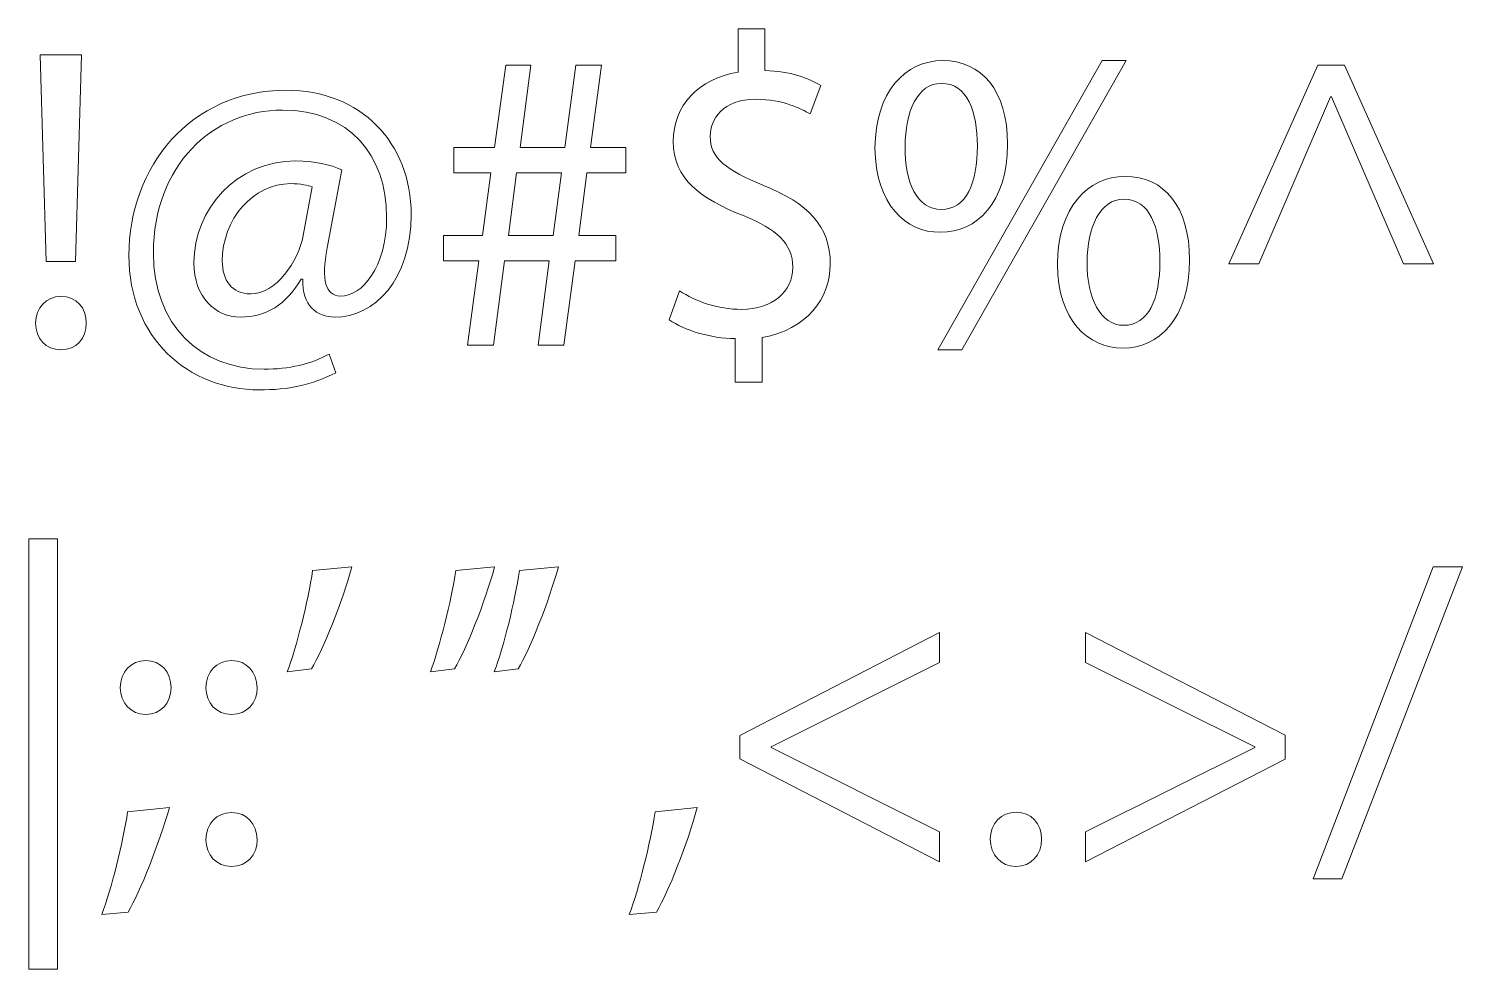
# Model space of a CAD drawing. Header units: millimetres. Extents: x 0 to 114, y 1 to 130.
# Drawn here: x 60.7 to 110.14, y 26.33 to 58.74 of the extents above; entities that cross this region are included whole.
import ezdxf

# ---------------------------------------------------------------- set-up
doc = ezdxf.new("R2010")
doc.units = ezdxf.units.MM
doc.header["$MEASUREMENT"] = 0
doc.layers.add('Layer 1', color=7, linetype='Continuous')

msp = doc.modelspace()

# ---------------------------------------------------------------- linework, layer by layer
at = {"layer": 'Layer 1', "lineweight": 0}
for points in [[(61.312, 50.716), (61.105, 57.838), (62.529, 57.838), (62.321, 50.716), (61.312, 50.716)], [(75.836, 47.838), (76.222, 50.746), (75.005, 50.746), (75.005, 51.621), (76.356, 51.621), (76.638, 53.773), (75.362, 53.773), (75.362, 54.648), (76.771, 54.648), (77.157, 57.482), (78.017, 57.482), (77.646, 54.648), (79.189, 54.648), (79.575, 57.482), (80.451, 57.482), (80.08, 54.648), (81.296, 54.648), (81.296, 53.773), (79.946, 53.773), (79.679, 51.621), (80.955, 51.621), (80.955, 50.746), (79.546, 50.746), (79.16, 47.838), (78.27, 47.838), (78.655, 50.746), (77.112, 50.746), (76.726, 47.838), (75.836, 47.838)], [(92.051, 47.675), (97.719, 57.645), (98.55, 57.645), (92.882, 47.675), (92.051, 47.675)], [(108.104, 50.642), (105.626, 56.399), (105.596, 56.399), (103.118, 50.642), (102.08, 50.642), (105.151, 57.482), (106.071, 57.482), (109.142, 50.642), (108.104, 50.642)], [(78.789, 51.621), (79.071, 53.773), (77.528, 53.773), (77.246, 51.621), (78.789, 51.621)], [(61.699, 41.163), (61.699, 26.326), (60.705, 26.326), (60.705, 41.163), (61.699, 41.163)], [(104.987, 29.442), (109.127, 40.198), (110.136, 40.198), (105.981, 29.442), (104.987, 29.442)], [(85.227, 34.382), (92.111, 37.928), (92.111, 36.905), (86.31, 33.997), (86.31, 33.967), (92.111, 31.059), (92.111, 30.035), (85.227, 33.581), (85.227, 34.382)], [(104.024, 33.566), (97.139, 30.035), (97.139, 31.059), (102.985, 33.967), (102.985, 33.997), (97.139, 36.905), (97.139, 37.928), (104.024, 34.397), (104.024, 33.566)]]:
    msp.add_lwpolyline(points, dxfattribs=at)
for points, knots in [([(85.064, 46.562), (85.064, 46.562), (85.064, 48.06), (85.064, 48.06), (84.204, 48.075), (83.313, 48.342), (82.794, 48.713), (82.794, 48.713), (83.15, 49.707), (83.15, 49.707), (83.684, 49.351), (84.456, 49.069), (85.287, 49.069), (86.34, 49.069), (87.052, 49.678), (87.052, 50.523), (87.052, 51.339), (86.474, 51.844), (85.376, 52.289), (83.863, 52.882), (82.928, 53.565), (82.928, 54.856), (82.928, 56.087), (83.803, 57.022), (85.168, 57.244), (85.168, 57.244), (85.168, 58.743), (85.168, 58.743), (85.168, 58.743), (86.088, 58.743), (86.088, 58.743), (86.088, 58.743), (86.088, 57.304), (86.088, 57.304), (86.978, 57.274), (87.586, 57.037), (88.017, 56.784), (88.017, 56.784), (87.646, 55.805), (87.646, 55.805), (87.334, 55.983), (86.726, 56.31), (85.776, 56.31), (84.634, 56.31), (84.204, 55.627), (84.204, 55.034), (84.204, 54.262), (84.753, 53.876), (86.044, 53.342), (87.572, 52.719), (88.343, 51.948), (88.343, 50.627), (88.343, 49.455), (87.527, 48.357), (85.999, 48.105), (85.999, 48.105), (85.999, 46.562), (85.999, 46.562), (85.999, 46.562), (85.064, 46.562), (85.064, 46.562)], [0, 0, 0, 0, 1, 1, 1, 2, 2, 2, 3, 3, 3, 4, 4, 4, 5, 5, 5, 6, 6, 6, 7, 7, 7, 8, 8, 8, 9, 9, 9, 10, 10, 10, 11, 11, 11, 12, 12, 12, 13, 13, 13, 14, 14, 14, 15, 15, 15, 16, 16, 16, 17, 17, 17, 18, 18, 18, 19, 19, 19, 20, 20, 20, 20]), ([(94.455, 54.767), (94.455, 52.734), (93.387, 51.725), (92.141, 51.725), (90.939, 51.725), (89.9, 52.689), (89.885, 54.633), (89.885, 56.562), (90.939, 57.645), (92.215, 57.645), (93.565, 57.645), (94.455, 56.606), (94.455, 54.767)], [0, 0, 0, 0, 1, 1, 1, 2, 2, 2, 3, 3, 3, 4, 4, 4, 4]), ([(90.924, 54.678), (90.894, 53.446), (91.354, 52.511), (92.17, 52.511), (93.031, 52.511), (93.416, 53.431), (93.416, 54.707), (93.416, 55.879), (93.075, 56.859), (92.17, 56.859), (91.354, 56.859), (90.924, 55.894), (90.924, 54.678)], [0, 0, 0, 0, 1, 1, 1, 2, 2, 2, 3, 3, 3, 4, 4, 4, 4]), ([(71.297, 46.888), (70.481, 46.458), (69.65, 46.295), (68.656, 46.295), (66.223, 46.295), (64.161, 48.075), (64.161, 50.924), (64.161, 53.98), (66.283, 56.621), (69.576, 56.621), (72.158, 56.621), (73.894, 54.811), (73.894, 52.333), (73.894, 50.108), (72.648, 48.802), (71.253, 48.802), (70.659, 48.802), (70.11, 49.203), (70.155, 50.108), (70.155, 50.108), (70.095, 50.108), (70.095, 50.108), (69.576, 49.232), (68.894, 48.802), (68.004, 48.802), (67.143, 48.802), (66.401, 49.499), (66.401, 50.672), (66.401, 52.511), (67.855, 54.188), (69.918, 54.188), (70.555, 54.188), (71.119, 54.054), (71.505, 53.876), (71.505, 53.876), (71.001, 51.191), (71.001, 51.191), (70.778, 50.063), (70.956, 49.544), (71.446, 49.529), (72.202, 49.514), (73.048, 50.523), (73.048, 52.244), (73.048, 54.396), (71.757, 55.939), (69.458, 55.939), (67.039, 55.939), (65.006, 54.025), (65.006, 51.013), (65.006, 48.535), (66.624, 47.007), (68.82, 47.007), (69.665, 47.007), (70.452, 47.185), (71.06, 47.526), (71.06, 47.526), (71.297, 46.888), (71.297, 46.888)], [0, 0, 0, 0, 1, 1, 1, 2, 2, 2, 3, 3, 3, 4, 4, 4, 5, 5, 5, 6, 6, 6, 7, 7, 7, 8, 8, 8, 9, 9, 9, 10, 10, 10, 11, 11, 11, 12, 12, 12, 13, 13, 13, 14, 14, 14, 15, 15, 15, 16, 16, 16, 17, 17, 17, 18, 18, 18, 19, 19, 19, 19]), ([(70.481, 53.298), (70.333, 53.342), (70.081, 53.402), (69.74, 53.402), (68.434, 53.402), (67.38, 52.17), (67.38, 50.731), (67.38, 50.078), (67.707, 49.603), (68.36, 49.603), (69.22, 49.603), (70.007, 50.701), (70.17, 51.621), (70.17, 51.621), (70.481, 53.298), (70.481, 53.298)], [0, 0, 0, 0, 1, 1, 1, 2, 2, 2, 3, 3, 3, 4, 4, 4, 5, 5, 5, 5]), ([(100.731, 50.775), (100.731, 48.743), (99.663, 47.734), (98.431, 47.734), (97.23, 47.734), (96.191, 48.698), (96.176, 50.627), (96.176, 52.571), (97.23, 53.654), (98.505, 53.654), (99.856, 53.654), (100.731, 52.615), (100.731, 50.775)], [0, 0, 0, 0, 1, 1, 1, 2, 2, 2, 3, 3, 3, 4, 4, 4, 4]), ([(97.2, 50.686), (97.185, 49.455), (97.66, 48.52), (98.461, 48.52), (99.321, 48.52), (99.707, 49.44), (99.707, 50.716), (99.707, 51.888), (99.366, 52.867), (98.461, 52.867), (97.645, 52.867), (97.2, 51.903), (97.2, 50.686)], [0, 0, 0, 0, 1, 1, 1, 2, 2, 2, 3, 3, 3, 4, 4, 4, 4]), ([(60.942, 48.594), (60.942, 49.129), (61.312, 49.514), (61.817, 49.514), (62.351, 49.514), (62.692, 49.129), (62.692, 48.594), (62.692, 48.075), (62.351, 47.675), (61.817, 47.675), (61.298, 47.675), (60.942, 48.075), (60.942, 48.594)], [0, 0, 0, 0, 1, 1, 1, 2, 2, 2, 3, 3, 3, 4, 4, 4, 4]), ([(71.846, 40.198), (71.505, 38.952), (70.867, 37.365), (70.451, 36.682), (70.451, 36.682), (69.621, 36.578), (69.621, 36.578), (69.947, 37.453), (70.333, 38.997), (70.496, 40.065), (70.496, 40.065), (71.846, 40.198), (71.846, 40.198)], [0, 0, 0, 0, 1, 1, 1, 2, 2, 2, 3, 3, 3, 4, 4, 4, 4]), ([(76.771, 40.198), (76.43, 38.952), (75.792, 37.365), (75.391, 36.682), (75.391, 36.682), (74.561, 36.578), (74.561, 36.578), (74.872, 37.453), (75.273, 38.997), (75.436, 40.065), (75.436, 40.065), (76.771, 40.198), (76.771, 40.198)], [0, 0, 0, 0, 1, 1, 1, 2, 2, 2, 3, 3, 3, 4, 4, 4, 4]), ([(78.967, 40.198), (78.626, 38.952), (77.988, 37.365), (77.587, 36.682), (77.587, 36.682), (76.756, 36.578), (76.756, 36.578), (77.083, 37.453), (77.469, 38.997), (77.632, 40.065), (77.632, 40.065), (78.967, 40.198), (78.967, 40.198)], [0, 0, 0, 0, 1, 1, 1, 2, 2, 2, 3, 3, 3, 4, 4, 4, 4]), ([(63.865, 36.029), (63.865, 36.578), (64.236, 36.964), (64.74, 36.964), (65.274, 36.964), (65.616, 36.578), (65.616, 36.029), (65.616, 35.51), (65.274, 35.109), (64.74, 35.109), (64.221, 35.109), (63.865, 35.51), (63.865, 36.029)], [0, 0, 0, 0, 1, 1, 1, 2, 2, 2, 3, 3, 3, 4, 4, 4, 4]), ([(66.817, 36.029), (66.817, 36.578), (67.188, 36.964), (67.707, 36.964), (68.227, 36.964), (68.568, 36.578), (68.583, 36.029), (68.583, 35.51), (68.241, 35.109), (67.693, 35.109), (67.173, 35.109), (66.817, 35.51), (66.817, 36.029)], [0, 0, 0, 0, 1, 1, 1, 2, 2, 2, 3, 3, 3, 4, 4, 4, 4]), ([(63.227, 28.21), (63.553, 29.086), (63.954, 30.673), (64.117, 31.756), (64.117, 31.756), (65.556, 31.905), (65.556, 31.905), (65.2, 30.643), (64.547, 28.997), (64.132, 28.299), (64.132, 28.299), (63.227, 28.21), (63.227, 28.21)], [0, 0, 0, 0, 1, 1, 1, 2, 2, 2, 3, 3, 3, 4, 4, 4, 4]), ([(66.817, 30.792), (66.817, 31.341), (67.188, 31.727), (67.707, 31.727), (68.227, 31.727), (68.568, 31.341), (68.583, 30.792), (68.583, 30.273), (68.241, 29.872), (67.693, 29.872), (67.173, 29.872), (66.817, 30.273), (66.817, 30.792)], [0, 0, 0, 0, 1, 1, 1, 2, 2, 2, 3, 3, 3, 4, 4, 4, 4]), ([(81.414, 28.21), (81.741, 29.086), (82.141, 30.673), (82.304, 31.756), (82.304, 31.756), (83.758, 31.905), (83.758, 31.905), (83.417, 30.643), (82.764, 28.997), (82.349, 28.299), (82.349, 28.299), (81.414, 28.21), (81.414, 28.21)], [0, 0, 0, 0, 1, 1, 1, 2, 2, 2, 3, 3, 3, 4, 4, 4, 4]), ([(93.861, 30.807), (93.861, 31.355), (94.232, 31.741), (94.751, 31.741), (95.27, 31.741), (95.627, 31.355), (95.627, 30.807), (95.627, 30.273), (95.285, 29.872), (94.736, 29.872), (94.217, 29.872), (93.861, 30.273), (93.861, 30.807)], [0, 0, 0, 0, 1, 1, 1, 2, 2, 2, 3, 3, 3, 4, 4, 4, 4])]:
    msp.add_open_spline(points, degree=3, knots=knots, dxfattribs=at)

doc.saveas('drawing.dxf')
